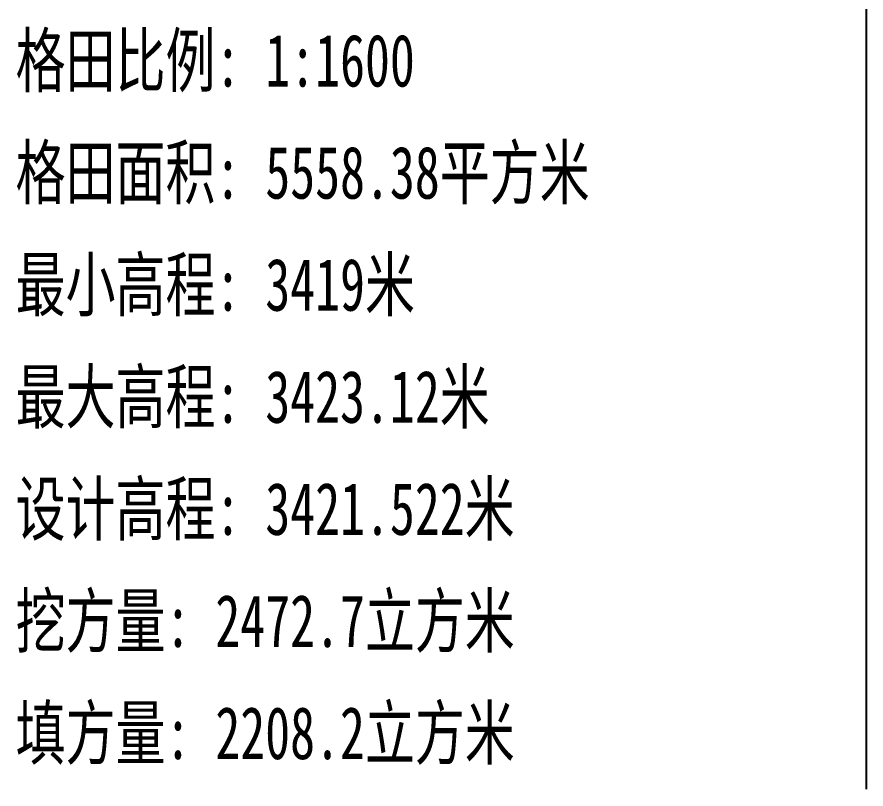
# Model space of a CAD drawing. Extents: x 4283 to 40403, y 1134 to 1764.
# Drawn here: x 7788.6 to 7853.5, y 1514.1 to 1573.1 of the extents above; entities that cross this region are included whole.
import ezdxf
from ezdxf.enums import TextEntityAlignment as Align

# ---------------------------------------------------------------- set-up
doc = ezdxf.new("R2010")
doc.units = 0
doc.layers.add('tdz_土方计算图', color=7, linetype='Continuous')
doc.styles.add('GLand', font='')
doc.styles.get('GLand').set_extended_font_data('FangSong_GB2312')

msp = doc.modelspace()

# ---------------------------------------------------------------- linework, layer by layer
at = {"layer": 'tdz_土方计算图', "linetype": 'Continuous'}
msp.add_lwpolyline([(7853.46, 1674.092), (7853.46, 1514.092)], dxfattribs=at)

# ---------------------------------------------------------------- texts
at = {"layer": 'tdz_土方计算图', "linetype": 'Continuous', "style": 'GLand', "width": 0.7}
for s, p in [('格田比例: 1:1600', (7788.46, 1569.807)), ('格田面积: 5558.38平方米', (7788.46, 1561.236)), ('最小高程: 3419米', (7788.46, 1552.665)), ('最大高程: 3423.12米', (7788.46, 1544.094)), ('设计高程: 3421.522米', (7788.46, 1535.523)), ('挖方量: 2472.7立方米', (7788.46, 1526.952)), ('填方量: 2208.2立方米', (7788.46, 1518.381))]:
    msp.add_text(s, height=4, dxfattribs=at).set_placement(p, align=Align.MIDDLE_LEFT)

doc.saveas('drawing.dxf')
